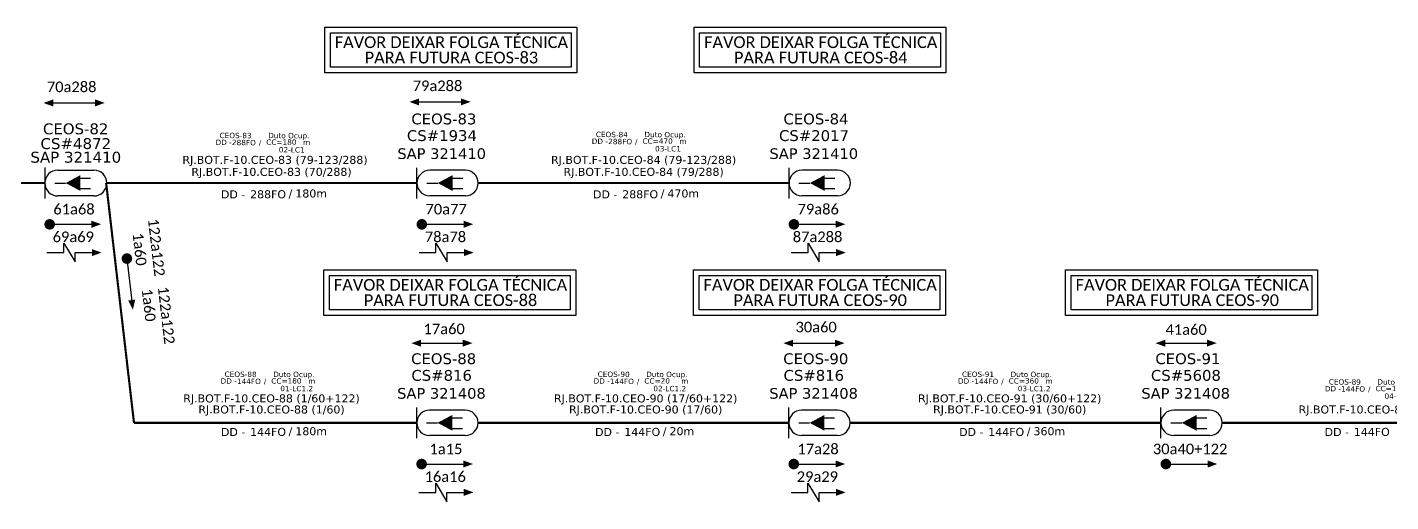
# Model space of a CAD drawing. Header units: metres. Extents: x 0 to 841, y 1 to 595.
# Drawn here: x 481 to 711.1, y 338.4 to 418.4 of the extents above; entities that cross this region are included whole.
import ezdxf
from ezdxf.enums import TextEntityAlignment as Align

# ---------------------------------------------------------------- set-up
doc = ezdxf.new("R2010")
doc.units = ezdxf.units.M
for name, color, linetype in [('20.4-CEOS', 1, 'Continuous'), ('20.5-CABO AÉREO', 1, 'Continuous'), ('20.5-CEO', 1, 'Continuous'), ('label_cabos', 7, 'Continuous'), ('SETA', 7, 'Continuous')]:
    doc.layers.add(name, color=color, linetype=linetype)
doc.layers.add('40.1-ETIQUETAS', color=1, linetype='Continuous', lineweight=20)
doc.styles.add('siredit', font='verdana.ttf')
doc.styles.get("Standard").update_dxf_attribs({"font": 'arial.ttf'})

# ---------------------------------------------------------------- blocks, each defined once
blk = doc.blocks.new('Inst CB DT OCUP CFOA-SM-DD-S-288-TS')
at = {"layer": 'label_cabos', "color": 0, "style": 'siredit'}
for tag, flags, p in [('ID_ATIVIDADE', 3, (1.31, 2.67)), ('FATOR', 1, (11.56, 2.55))]:
    blk.add_attdef(tag, text='', height=1, rotation=359.69, dxfattribs=dict(at, flags=flags)).set_placement(p, align=Align.MIDDLE_CENTER)
for tag, p in [('TIPO_CABO', (1.11, 0)), ('DESTINO_CABO', (3.13, 1.26)), ('CABO', (4.69, -0.05)), ('/', (7.71, -0.05)), ('LANCE', (10.41, 0.02)), ('TIPO_CABO', (13.11, 1.24)), ('UND', (16.46, 0)), ('FID', (13.65, -1.41))]:
    blk.add_attdef(tag, text='', height=1, rotation=359.69, dxfattribs=at).set_placement(p, align=Align.MIDDLE_CENTER)
blk.add_attdef('QTDE', (11.93, -0.45), '', height=1, rotation=359.69, dxfattribs=at)
blk = doc.blocks.new('Inst CB DT OCUP CFOA-SM-DD-S-144')
at = {"layer": 'label_cabos', "color": 0, "style": 'siredit'}
for tag, flags, p in [('ID_ATIVIDADE', 3, (1.31, 2.67)), ('FATOR', 1, (11.56, 2.55))]:
    blk.add_attdef(tag, text='', height=1, rotation=359.69, dxfattribs=dict(at, flags=flags)).set_placement(p, align=Align.MIDDLE_CENTER)
for tag, p in [('TIPO_CABO', (1.11, 0)), ('DESTINO_CABO', (3.13, 1.26)), ('CABO', (4.69, -0.05)), ('/', (7.71, -0.05)), ('LANCE', (10.41, 0.02)), ('TIPO_CABO', (13.11, 1.24)), ('UND', (16.46, 0)), ('FID', (13.65, -1.41))]:
    blk.add_attdef(tag, text='', height=1, rotation=359.69, dxfattribs=at).set_placement(p, align=Align.MIDDLE_CENTER)
blk.add_attdef('QTDE', (11.93, -0.45), '', height=1, rotation=359.69, dxfattribs=at)

msp = doc.modelspace()

# ---------------------------------------------------------------- linework, layer by layer
at = {"color": 3, "ltscale": 9e-07}
for points in [[(531.22, 418.37), (573.73, 418.37), (573.73, 410.71), (531.22, 410.71)], [(532.17, 417.43), (572.78, 417.43), (572.78, 411.65), (532.17, 411.65)], [(593.53, 418.37), (636.04, 418.37), (636.04, 410.71), (593.53, 410.71)], [(594.47, 417.43), (635.09, 417.43), (635.09, 411.65), (594.47, 411.65)], [(531.07, 377.46), (573.58, 377.46), (573.58, 369.8), (531.07, 369.8)], [(593.44, 377.46), (635.95, 377.46), (635.95, 369.8), (593.44, 369.8)], [(656.22, 377.46), (698.73, 377.46), (698.73, 369.8), (656.22, 369.8)], [(532.02, 376.52), (572.64, 376.52), (572.64, 370.75), (532.02, 370.75)], [(594.38, 376.52), (635, 376.52), (635, 370.75), (594.38, 370.75)], [(657.17, 376.52), (697.79, 376.52), (697.79, 370.75), (657.17, 370.75)]]:
    msp.add_lwpolyline(points, close=True, dxfattribs=at)
at = {"color": 0, "const_width": 0.891}
for points in [[(484.37, 385.15, 1), (485.26, 385.15, 1)], [(547.16, 385.15, 1), (548.05, 385.15, 1)], [(609.94, 385.15, 1), (610.83, 385.15, 1)], [(497.79, 379.82, 1), (497.89, 378.93, 1)], [(547.12, 344.73, 1), (548.01, 344.73, 1)], [(609.91, 344.73, 1), (610.8, 344.73, 1)], [(672.69, 344.73, 1), (673.58, 344.73, 1)]]:
    msp.add_lwpolyline(points, format="xyb", close=True, dxfattribs=at)
at = {"color": 0}
for points in [[(487.21, 380.38), (487.21, 381.96), (489.09, 378.81), (489.09, 380.38)], [(549.99, 380.38), (549.99, 381.96), (551.87, 378.81), (551.87, 380.38)], [(612.77, 380.38), (612.77, 381.96), (614.66, 378.81), (614.66, 380.38)], [(549.95, 339.96), (549.95, 341.53), (551.84, 338.38), (551.84, 339.96)], [(612.74, 339.95), (612.74, 341.53), (614.62, 338.38), (614.62, 339.95)]]:
    msp.add_lwpolyline(points, dxfattribs=at)
at = {"layer": '20.4-CEOS', "color": 7}
for p, q in [((554.97, 394.26), (548.93, 394.26)), ((617.76, 394.26), (611.71, 394.26)), ((554.97, 389.95), (548.93, 389.95)), ((617.76, 389.95), (611.71, 389.95)), ((554.94, 353.83), (548.9, 353.83)), ((617.72, 353.83), (611.68, 353.83)), ((554.94, 349.52), (548.9, 349.52)), ((617.72, 349.52), (611.68, 349.52))]:
    msp.add_line(p, q, dxfattribs=at)
at = {"layer": '20.4-CEOS', "color": 5}
for p, q in [((680.5, 353.83), (674.46, 353.83)), ((680.5, 349.52), (674.46, 349.52))]:
    msp.add_line(p, q, dxfattribs=at)
for points in [[(487.5, 392.11, 0, 2.66, 0), (489.99, 392.11, 2.66, 2.66, 0)], [(487.5, 392.11, 0, 2.66, 0), (489.99, 392.11, 2.66, 2.66, 0)], [(675.82, 351.68, 0, 2.66, 0), (678.31, 351.68, 2.66, 2.66, 0)], [(675.82, 351.68, 0, 2.66, 0), (678.31, 351.68, 2.66, 2.66, 0)]]:
    msp.add_lwpolyline(points, format="xyseb", dxfattribs=at)
at = {"layer": '20.4-CEOS', "color": 7}
for points in [[(546.78, 389.51), (546.78, 394.7)], [(609.56, 389.51), (609.56, 394.7)], [(548.45, 392.11), (550.28, 392.11)], [(548.45, 392.11), (550.28, 392.11)], [(552.67, 392.96), (554.5, 392.96)], [(552.67, 392.96), (554.5, 392.96)], [(552.67, 391.17), (554.5, 391.17)], [(552.67, 391.17), (554.5, 391.17)], [(611.23, 392.11), (613.07, 392.11)], [(611.23, 392.11), (613.07, 392.11)], [(615.45, 392.96), (617.28, 392.96)], [(615.45, 392.96), (617.28, 392.96)], [(615.45, 391.17), (617.28, 391.17)], [(615.45, 391.17), (617.28, 391.17)], [(546.74, 349.08), (546.74, 354.28)], [(609.53, 349.08), (609.53, 354.27)], [(552.63, 352.53), (554.47, 352.53)], [(552.63, 352.53), (554.47, 352.53)], [(615.42, 352.53), (617.25, 352.53)], [(615.42, 352.53), (617.25, 352.53)], [(548.41, 351.68), (550.25, 351.68)], [(548.41, 351.68), (550.25, 351.68)], [(552.63, 350.74), (554.47, 350.74)], [(552.63, 350.74), (554.47, 350.74)], [(611.2, 351.68), (613.03, 351.68)], [(611.2, 351.68), (613.03, 351.68)], [(615.42, 350.74), (617.25, 350.74)], [(615.42, 350.74), (617.25, 350.74)]]:
    msp.add_lwpolyline(points, dxfattribs=at)
for points in [[(550.28, 392.11, 0, 2.66, 0), (552.78, 392.11, 2.66, 2.66, 0)], [(550.28, 392.11, 0, 2.66, 0), (552.78, 392.11, 2.66, 2.66, 0)], [(613.07, 392.11, 0, 2.66, 0), (615.56, 392.11, 2.66, 2.66, 0)], [(613.07, 392.11, 0, 2.66, 0), (615.56, 392.11, 2.66, 2.66, 0)], [(550.25, 351.68, 0, 2.66, 0), (552.74, 351.68, 2.66, 2.66, 0)], [(550.25, 351.68, 0, 2.66, 0), (552.74, 351.68, 2.66, 2.66, 0)], [(613.03, 351.68, 0, 2.66, 0), (615.53, 351.68, 2.66, 2.66, 0)], [(613.03, 351.68, 0, 2.66, 0), (615.53, 351.68, 2.66, 2.66, 0)]]:
    msp.add_lwpolyline(points, format="xyseb", dxfattribs=at)
at = {"layer": '20.4-CEOS', "color": 5}
for points in [[(485.66, 392.11), (487.5, 392.11)], [(485.66, 392.11), (487.5, 392.11)], [(489.88, 392.96), (491.72, 392.96)], [(489.88, 392.96), (491.72, 392.96)], [(489.88, 391.17), (491.72, 391.17)], [(489.88, 391.17), (491.72, 391.17)], [(672.31, 349.08), (672.31, 354.27)], [(678.2, 352.53), (680.03, 352.53)], [(678.2, 352.53), (680.03, 352.53)], [(673.98, 351.68), (675.82, 351.68)], [(673.98, 351.68), (675.82, 351.68)], [(678.2, 350.74), (680.03, 350.74)], [(678.2, 350.74), (680.03, 350.74)]]:
    msp.add_lwpolyline(points, dxfattribs=at)
at = {"layer": '20.4-CEOS', "color": 7}
for centre, start, end in [((548.93, 392.11), 90, 270), ((554.97, 392.11), 270, 90), ((611.71, 392.11), 90, 270), ((617.76, 392.11), 270, 90), ((548.9, 351.68), 90, 270), ((554.94, 351.68), 270, 90), ((611.68, 351.68), 90, 270), ((617.72, 351.68), 270, 90)]:
    msp.add_arc(centre, 2.15, start, end, dxfattribs=at)
at = {"layer": '20.4-CEOS', "color": 5}
for centre, start, end in [((674.46, 351.68), 90, 270), ((680.5, 351.68), 270, 90)]:
    msp.add_arc(centre, 2.15, start, end, dxfattribs=at)
at = {"layer": '20.5-CABO AÉREO', "color": 7, "ltscale": 50, "const_width": 0.36}
for points in [[(431.56, 392.11), (483.99, 392.11)], [(682.66, 351.68), (731.55, 351.68)]]:
    msp.add_lwpolyline(points, dxfattribs=at)
at = {"layer": '20.5-CABO AÉREO', "color": 5, "ltscale": 50, "const_width": 0.36}
for points in [[(494.34, 392.11), (546.78, 392.11)], [(494.34, 392.11), (499.04, 351.68)], [(557.13, 392.11), (609.56, 392.11)], [(499.04, 351.68), (546.74, 351.68)], [(557.09, 351.68), (609.53, 351.68)], [(619.88, 351.68), (672.31, 351.68)]]:
    msp.add_lwpolyline(points, dxfattribs=at)
at = {"layer": '20.5-CEO', "color": 5}
for p, q in [((486.17, 394.28), (492.27, 394.28)), ((492.27, 389.93), (486.17, 389.93))]:
    msp.add_line(p, q, dxfattribs=at)
msp.add_lwpolyline([(483.99, 394.73), (483.99, 389.48)], dxfattribs=at)
for centre, start, end in [((486.17, 392.11), 90, 270), ((492.27, 392.11), 270, 90)]:
    msp.add_arc(centre, 2.18, start, end, dxfattribs=at)
at = {"layer": 'SETA', "color": 0}
for points in [[(485.41, 405.61), (493.07, 405.61)], [(547.15, 405.79), (554.81, 405.79)], [(484.82, 385.15), (492.48, 385.15)], [(547.6, 385.15), (555.26, 385.15)], [(610.39, 385.15), (618.05, 385.15)], [(484.36, 380.38), (487.21, 380.38)], [(489.09, 380.38), (491.93, 380.38)], [(547.14, 380.38), (549.99, 380.38)], [(551.87, 380.38), (554.72, 380.38)], [(609.93, 380.38), (612.77, 380.38)], [(614.66, 380.38), (617.5, 380.38)], [(497.84, 379.37), (498.72, 371.77)], [(547.47, 365.11), (555.13, 365.11)], [(610.25, 365.11), (617.91, 365.11)], [(673.04, 365.11), (680.7, 365.11)], [(547.57, 344.73), (555.23, 344.73)], [(610.35, 344.73), (618.01, 344.73)], [(673.13, 344.73), (680.79, 344.73)], [(547.11, 339.96), (549.95, 339.96)], [(551.84, 339.96), (554.68, 339.96)], [(609.89, 339.95), (612.74, 339.95)], [(614.62, 339.95), (617.47, 339.95)]]:
    msp.add_lwpolyline(points, dxfattribs=at)
for points in [[(485.41, 406.21), (483.78, 405.61), (485.41, 405.02)], [(492.46, 406.22), (494.09, 405.63), (492.46, 405.03)], [(547.15, 406.38), (545.52, 405.79), (547.15, 405.19)], [(554.19, 406.39), (555.83, 405.8), (554.19, 405.2)], [(491.86, 385.76), (493.5, 385.17), (491.86, 384.57)], [(554.65, 385.76), (556.28, 385.17), (554.65, 384.57)], [(617.43, 385.76), (619.06, 385.17), (617.43, 384.57)], [(491.93, 380.98), (493.57, 380.38), (491.93, 379.79)], [(554.72, 380.98), (556.35, 380.38), (554.72, 379.79)], [(617.5, 380.98), (619.13, 380.38), (617.5, 379.79)], [(499.25, 372.45), (498.85, 370.76), (498.07, 372.31)], [(547.47, 365.7), (545.84, 365.11), (547.47, 364.52)], [(554.51, 365.72), (556.15, 365.12), (554.51, 364.53)], [(610.25, 365.7), (608.62, 365.11), (610.25, 364.51)], [(617.3, 365.71), (618.93, 365.12), (617.3, 364.53)], [(673.04, 365.7), (671.4, 365.11), (673.04, 364.51)], [(680.08, 365.71), (681.71, 365.12), (680.08, 364.53)], [(554.61, 345.33), (556.24, 344.74), (554.61, 344.15)], [(617.4, 345.33), (619.03, 344.74), (617.4, 344.14)], [(680.18, 345.33), (681.81, 344.74), (680.18, 344.14)], [(554.68, 340.55), (556.32, 339.96), (554.68, 339.36)], [(617.47, 340.55), (619.1, 339.95), (617.47, 339.36)]]:
    msp.add_solid(points, dxfattribs=at)

# ---------------------------------------------------------------- block references
at = {"color": 6, "lineweight": 0}
ref = msp.add_blockref('Inst CB DT OCUP CFOA-SM-DD-S-144', (514.21, 358.73), dxfattribs=dict(at, xscale=0.8999999999999999, yscale=0.8999999999999999, zscale=0.8999999999999999))
ref.add_attrib('DESTINO_CABO', 'CEOS-88', dxfattribs={"layer": 'label_cabos', "color": 0, "height": 0.9, "rotation": 359.69, "style": 'siredit'}).set_placement((517.03, 359.87), align=Align.MIDDLE_CENTER)
ref.add_attrib('TIPO_CABO', 'Duto Ocup.', dxfattribs={"layer": 'label_cabos', "color": 0, "height": 0.9, "rotation": 359.69, "style": 'siredit'}).set_placement((526.01, 359.85), align=Align.MIDDLE_CENTER)
ref.add_attrib('/', '/', dxfattribs={"layer": 'label_cabos', "color": 0, "height": 0.9, "rotation": 359.69, "style": 'siredit'}).set_placement((521.15, 358.68), align=Align.MIDDLE_CENTER)
ref.add_attrib('FID', '01-LC1.2', dxfattribs={"layer": 'label_cabos', "color": 0, "height": 0.9, "rotation": 359.69, "style": 'siredit'}).set_placement((526.49, 357.46), align=Align.MIDDLE_CENTER)
ref.add_attrib('LANCE', 'CC=', dxfattribs={"layer": 'label_cabos', "color": 0, "height": 0.9, "rotation": 359.69, "style": 'siredit'}).set_placement((523.58, 358.75), align=Align.MIDDLE_CENTER)
ref.add_attrib('UND', 'm', dxfattribs={"layer": 'label_cabos', "color": 0, "height": 0.9, "rotation": 359.69, "style": 'siredit'}).set_placement((529.03, 358.73), align=Align.MIDDLE_CENTER)
ref.add_attrib('CABO', '144FO', dxfattribs={"layer": 'label_cabos', "color": 0, "height": 0.9, "rotation": 359.69, "style": 'siredit'}).set_placement((518.43, 358.68), align=Align.MIDDLE_CENTER)
ref.add_attrib('TIPO_CABO', 'DD - ', dxfattribs={"layer": 'label_cabos', "color": 0, "height": 0.9, "rotation": 359.69, "style": 'siredit'}).set_placement((515.21, 358.73), align=Align.MIDDLE_CENTER)
ref.add_attrib('QTDE', '180', (524.95, 358.32), dxfattribs={"layer": 'label_cabos', "color": 0, "height": 0.9, "rotation": 359.69, "style": 'siredit'})
ref = msp.add_blockref('Inst CB DT OCUP CFOA-SM-DD-S-144', (577.15, 358.73), dxfattribs=dict(at, xscale=0.8999999999999999, yscale=0.8999999999999999, zscale=0.8999999999999999))
ref.add_attrib('DESTINO_CABO', 'CEOS-90', dxfattribs={"layer": 'label_cabos', "color": 0, "height": 0.9, "rotation": 359.69, "style": 'siredit'}).set_placement((579.97, 359.87), align=Align.MIDDLE_CENTER)
ref.add_attrib('TIPO_CABO', 'Duto Ocup.', dxfattribs={"layer": 'label_cabos', "color": 0, "height": 0.9, "rotation": 359.69, "style": 'siredit'}).set_placement((588.95, 359.85), align=Align.MIDDLE_CENTER)
ref.add_attrib('/', '/', dxfattribs={"layer": 'label_cabos', "color": 0, "height": 0.9, "rotation": 359.69, "style": 'siredit'}).set_placement((584.09, 358.68), align=Align.MIDDLE_CENTER)
ref.add_attrib('FID', '02-LC1.2', dxfattribs={"layer": 'label_cabos', "color": 0, "height": 0.9, "rotation": 359.69, "style": 'siredit'}).set_placement((589.43, 357.46), align=Align.MIDDLE_CENTER)
ref.add_attrib('LANCE', 'CC=', dxfattribs={"layer": 'label_cabos', "color": 0, "height": 0.9, "rotation": 359.69, "style": 'siredit'}).set_placement((586.52, 358.75), align=Align.MIDDLE_CENTER)
ref.add_attrib('UND', 'm', dxfattribs={"layer": 'label_cabos', "color": 0, "height": 0.9, "rotation": 359.69, "style": 'siredit'}).set_placement((591.97, 358.73), align=Align.MIDDLE_CENTER)
ref.add_attrib('CABO', '144FO', dxfattribs={"layer": 'label_cabos', "color": 0, "height": 0.9, "rotation": 359.69, "style": 'siredit'}).set_placement((581.37, 358.68), align=Align.MIDDLE_CENTER)
ref.add_attrib('TIPO_CABO', 'DD - ', dxfattribs={"layer": 'label_cabos', "color": 0, "height": 0.9, "rotation": 359.69, "style": 'siredit'}).set_placement((578.15, 358.73), align=Align.MIDDLE_CENTER)
ref.add_attrib('QTDE', '20', (587.89, 358.32), dxfattribs={"layer": 'label_cabos', "color": 0, "height": 0.9, "rotation": 359.69, "style": 'siredit'})
ref = msp.add_blockref('Inst CB DT OCUP CFOA-SM-DD-S-144', (638.62, 358.73), dxfattribs=dict(at, xscale=0.8999999999999999, yscale=0.8999999999999999, zscale=0.8999999999999999))
ref.add_attrib('DESTINO_CABO', 'CEOS-91', dxfattribs={"layer": 'label_cabos', "color": 0, "height": 0.9, "rotation": 359.69, "style": 'siredit'}).set_placement((641.44, 359.87), align=Align.MIDDLE_CENTER)
ref.add_attrib('TIPO_CABO', 'Duto Ocup.', dxfattribs={"layer": 'label_cabos', "color": 0, "height": 0.9, "rotation": 359.69, "style": 'siredit'}).set_placement((650.42, 359.85), align=Align.MIDDLE_CENTER)
ref.add_attrib('/', '/', dxfattribs={"layer": 'label_cabos', "color": 0, "height": 0.9, "rotation": 359.69, "style": 'siredit'}).set_placement((645.57, 358.68), align=Align.MIDDLE_CENTER)
ref.add_attrib('FID', '03-LC1.2', dxfattribs={"layer": 'label_cabos', "color": 0, "height": 0.9, "rotation": 359.69, "style": 'siredit'}).set_placement((650.91, 357.46), align=Align.MIDDLE_CENTER)
ref.add_attrib('LANCE', 'CC=', dxfattribs={"layer": 'label_cabos', "color": 0, "height": 0.9, "rotation": 359.69, "style": 'siredit'}).set_placement((647.99, 358.75), align=Align.MIDDLE_CENTER)
ref.add_attrib('UND', 'm', dxfattribs={"layer": 'label_cabos', "color": 0, "height": 0.9, "rotation": 359.69, "style": 'siredit'}).set_placement((653.44, 358.73), align=Align.MIDDLE_CENTER)
ref.add_attrib('CABO', '144FO', dxfattribs={"layer": 'label_cabos', "color": 0, "height": 0.9, "rotation": 359.69, "style": 'siredit'}).set_placement((642.84, 358.68), align=Align.MIDDLE_CENTER)
ref.add_attrib('TIPO_CABO', 'DD - ', dxfattribs={"layer": 'label_cabos', "color": 0, "height": 0.9, "rotation": 359.69, "style": 'siredit'}).set_placement((639.62, 358.73), align=Align.MIDDLE_CENTER)
ref.add_attrib('QTDE', '360', (649.36, 358.32), dxfattribs={"layer": 'label_cabos', "color": 0, "height": 0.9, "rotation": 359.69, "style": 'siredit'})
ref = msp.add_blockref('Inst CB DT OCUP CFOA-SM-DD-S-144', (700.52, 357.44), dxfattribs=dict(at, xscale=0.8999999999999999, yscale=0.8999999999999999, zscale=0.8999999999999999))
ref.add_attrib('DESTINO_CABO', 'CEOS-89', dxfattribs={"layer": 'label_cabos', "color": 0, "height": 0.9, "rotation": 359.69, "style": 'siredit'}).set_placement((703.33, 358.58), align=Align.MIDDLE_CENTER)
ref.add_attrib('TIPO_CABO', 'Duto Ocup.', dxfattribs={"layer": 'label_cabos', "color": 0, "height": 0.9, "rotation": 359.69, "style": 'siredit'}).set_placement((712.31, 358.56), align=Align.MIDDLE_CENTER)
ref.add_attrib('/', '/', dxfattribs={"layer": 'label_cabos', "color": 0, "height": 0.9, "rotation": 359.69, "style": 'siredit'}).set_placement((707.46, 357.4), align=Align.MIDDLE_CENTER)
ref.add_attrib('FID', '04-LC1.2', dxfattribs={"layer": 'label_cabos', "color": 0, "height": 0.9, "rotation": 359.69, "style": 'siredit'}).set_placement((712.8, 356.17), align=Align.MIDDLE_CENTER)
ref.add_attrib('LANCE', 'CC=', dxfattribs={"layer": 'label_cabos', "color": 0, "height": 0.9, "rotation": 359.69, "style": 'siredit'}).set_placement((709.88, 357.46), align=Align.MIDDLE_CENTER)
ref.add_attrib('UND', 'm', dxfattribs={"layer": 'label_cabos', "color": 0, "height": 0.9, "rotation": 359.69, "style": 'siredit'}).set_placement((715.33, 357.44), align=Align.MIDDLE_CENTER)
ref.add_attrib('CABO', '144FO', dxfattribs={"layer": 'label_cabos', "color": 0, "height": 0.9, "rotation": 359.69, "style": 'siredit'}).set_placement((704.73, 357.4), align=Align.MIDDLE_CENTER)
ref.add_attrib('TIPO_CABO', 'DD - ', dxfattribs={"layer": 'label_cabos', "color": 0, "height": 0.9, "rotation": 359.69, "style": 'siredit'}).set_placement((701.52, 357.44), align=Align.MIDDLE_CENTER)
ref.add_attrib('QTDE', '110', (711.25, 357.03), dxfattribs={"layer": 'label_cabos', "color": 0, "height": 0.9, "rotation": 359.69, "style": 'siredit'})
at = {"layer": 'label_cabos', "color": 6, "lineweight": 0}
ref = msp.add_blockref('Inst CB DT OCUP CFOA-SM-DD-S-288-TS', (513.36, 398.99), dxfattribs=dict(at, xscale=0.8999999999999999, yscale=0.8999999999999999, zscale=0.8999999999999999))
ref.add_attrib('DESTINO_CABO', 'CEOS-83', dxfattribs={"color": 0, "height": 0.9, "rotation": 359.69, "style": 'siredit'}).set_placement((516.18, 400.13), align=Align.MIDDLE_CENTER)
ref.add_attrib('TIPO_CABO', 'Duto Ocup.', dxfattribs={"color": 0, "height": 0.9, "rotation": 359.69, "style": 'siredit'}).set_placement((525.16, 400.11), align=Align.MIDDLE_CENTER)
ref.add_attrib('/', '/', dxfattribs={"color": 0, "height": 0.9, "rotation": 359.69, "style": 'siredit'}).set_placement((520.31, 398.94), align=Align.MIDDLE_CENTER)
ref.add_attrib('FID', '02-LC1', dxfattribs={"color": 0, "height": 0.9, "rotation": 359.69, "style": 'siredit'}).set_placement((525.65, 397.72), align=Align.MIDDLE_CENTER)
ref.add_attrib('LANCE', 'CC=', dxfattribs={"color": 0, "height": 0.9, "rotation": 359.69, "style": 'siredit'}).set_placement((522.73, 399.01), align=Align.MIDDLE_CENTER)
ref.add_attrib('UND', 'm', dxfattribs={"color": 0, "height": 0.9, "rotation": 359.69, "style": 'siredit'}).set_placement((528.18, 398.99), align=Align.MIDDLE_CENTER)
ref.add_attrib('CABO', '288FO', dxfattribs={"color": 0, "height": 0.9, "rotation": 359.69, "style": 'siredit'}).set_placement((517.58, 398.94), align=Align.MIDDLE_CENTER)
ref.add_attrib('TIPO_CABO', 'DD - ', dxfattribs={"color": 0, "height": 0.9, "rotation": 359.69, "style": 'siredit'}).set_placement((514.36, 398.98), align=Align.MIDDLE_CENTER)
ref.add_attrib('QTDE', '180', (524.1, 398.58), dxfattribs={"color": 0, "height": 0.9, "rotation": 359.69, "style": 'siredit'})
ref = msp.add_blockref('Inst CB DT OCUP CFOA-SM-DD-S-288-TS', (576.84, 399.16), dxfattribs=dict(at, xscale=0.8999999999999999, yscale=0.8999999999999999, zscale=0.8999999999999999))
ref.add_attrib('DESTINO_CABO', 'CEOS-84', dxfattribs={"color": 0, "height": 0.9, "rotation": 359.69, "style": 'siredit'}).set_placement((579.66, 400.3), align=Align.MIDDLE_CENTER)
ref.add_attrib('TIPO_CABO', 'Duto Ocup.', dxfattribs={"color": 0, "height": 0.9, "rotation": 359.69, "style": 'siredit'}).set_placement((588.64, 400.28), align=Align.MIDDLE_CENTER)
ref.add_attrib('/', '/', dxfattribs={"color": 0, "height": 0.9, "rotation": 359.69, "style": 'siredit'}).set_placement((583.79, 399.11), align=Align.MIDDLE_CENTER)
ref.add_attrib('FID', '03-LC1', dxfattribs={"color": 0, "height": 0.9, "rotation": 359.69, "style": 'siredit'}).set_placement((589.13, 397.89), align=Align.MIDDLE_CENTER)
ref.add_attrib('LANCE', 'CC=', dxfattribs={"color": 0, "height": 0.9, "rotation": 359.69, "style": 'siredit'}).set_placement((586.21, 399.18), align=Align.MIDDLE_CENTER)
ref.add_attrib('UND', 'm', dxfattribs={"color": 0, "height": 0.9, "rotation": 359.69, "style": 'siredit'}).set_placement((591.66, 399.16), align=Align.MIDDLE_CENTER)
ref.add_attrib('CABO', '288FO', dxfattribs={"color": 0, "height": 0.9, "rotation": 359.69, "style": 'siredit'}).set_placement((581.06, 399.11), align=Align.MIDDLE_CENTER)
ref.add_attrib('TIPO_CABO', 'DD - ', dxfattribs={"color": 0, "height": 0.9, "rotation": 359.69, "style": 'siredit'}).set_placement((577.84, 399.16), align=Align.MIDDLE_CENTER)
ref.add_attrib('QTDE', '470', (587.58, 398.75), dxfattribs={"color": 0, "height": 0.9, "rotation": 359.69, "style": 'siredit'})

# ---------------------------------------------------------------- texts
at = {"color": 0, "attachment_point": 5}
for s, insert, char_height, width in [('{\\fCalibri|b0|i0|c0|p34;FAVOR DEIXAR FOLGA TÉCNICA}', (552.59, 415.85), 1.98, 42.1835), ('{\\fCalibri|b0|i0|c0|p34;FAVOR DEIXAR FOLGA TÉCNICA}', (614.9, 415.85), 1.98, 42.1835), ('{\\fCalibri|b0|i0|c0|p34;PARA FUTURA CEOS-83}', (552.59, 413.26), 1.98, 42.1835), ('{\\fCalibri|b0|i0|c0|p34;PARA FUTURA CEOS-84}', (614.9, 413.26), 1.98, 42.1835), ('{\\fCalibri|b0|i0|c0|p34;\\C7;79a288}', (550.25, 408.49), 1.782, 22.5947), ('{\\fCalibri|b0|i0|c0|p34;\\C7;70a288}', (488.52, 408.32), 1.782, 22.5947), ('{\\fCalibri|b0|i0|c0|p34;\\C7;61a68}', (488.92, 387.7), 1.782, 22.5947), ('{\\fCalibri|b0|i0|c0|p34;\\C7;70a77}', (551.7, 387.7), 1.782, 22.5947), ('{\\fCalibri|b0|i0|c0|p34;\\C7;79a86}', (614.48, 387.7), 1.782, 22.5947), ('{\\fCalibri|b0|i0|c0|p34;\\C7;69a69}', (488.8, 383.03), 1.782, 22.5947), ('{\\fCalibri|b0|i0|c0|p34;\\C7;78a78}', (551.59, 383.03), 1.782, 22.5947), ('{\\fCalibri|b0|i0|c0|p34;\\C7;87a288}', (614.37, 383.03), 1.782, 22.5947), ('{\\fCalibri|b0|i0|c0|p34;FAVOR DEIXAR FOLGA TÉCNICA}', (552.44, 374.94), 1.98, 42.1835), ('{\\fCalibri|b0|i0|c0|p34;FAVOR DEIXAR FOLGA TÉCNICA}', (614.81, 374.94), 1.98, 42.1835), ('{\\fCalibri|b0|i0|c0|p34;FAVOR DEIXAR FOLGA TÉCNICA}', (677.59, 374.94), 1.98, 42.1835), ('{\\fCalibri|b0|i0|c0|p34;PARA FUTURA CEOS-88}', (552.44, 372.35), 1.98, 42.1835), ('{\\fCalibri|b0|i0|c0|p34;PARA FUTURA CEOS-90}', (614.81, 372.35), 1.98, 42.1835), ('{\\fCalibri|b0|i0|c0|p34;PARA FUTURA CEOS-90}', (677.59, 372.35), 1.98, 42.1835), ('{\\fCalibri|b0|i0|c0|p34;17a60}', (551.37, 367.51), 1.782, 22.5947), ('{\\fCalibri|b0|i0|c0|p34;30a60}', (614.13, 367.82), 1.782, 22.5947), ('{\\fCalibri|b0|i0|c0|p34;\\C7;41a60}', (676.55, 367.4), 1.782, 22.5947), ('{\\fCalibri|b0|i0|c0|p34;\\C7;1a15}', (551.67, 347.27), 1.782, 22.5947), ('{\\fCalibri|b0|i0|c0|p34;\\C7;17a28}', (614.45, 347.27), 1.782, 22.5947), ('\\C7;\\fCalibri|b0|i0|c0|p34;30a40\\C1;+122', (677.23, 347.27), 1.782, 22.5947), ('{\\fCalibri|b0|i0|c0|p34;\\C7;16a16}', (551.55, 342.6), 1.782, 22.5947), ('{\\fCalibri|b0|i0|c0|p34;\\C7;29a29}', (614.34, 342.6), 1.782, 22.5947)]:
    msp.add_mtext(s, dxfattribs=dict(at, insert=insert, char_height=char_height, width=width))
at = {"color": 0, "char_height": 1.782, "width": 22.5947, "attachment_point": 5, "rotation": 276.5938}
for s, insert in [('\\C1;\\fCalibri|b0|i0|c0|p34;122a122', (502.82, 381.25)), ('{\\fCalibri|b0|i0|c0|p34;\\C7;1a60}', (499.99, 380.95)), ('{\\fCalibri|b0|i0|c0|p34;\\C7;1a60}', (501.53, 371.53))]:
    msp.add_mtext(s, dxfattribs=dict(at, insert=insert))
at = {"color": 1, "insert": (504.49, 369.81), "char_height": 1.782, "width": 22.5947, "attachment_point": 5, "rotation": 276.5938}
msp.add_mtext('\\fCalibri|b0|i0|c0|p34;122a122', dxfattribs=at)
at = {"layer": '20.4-CEOS', "color": 0, "style": 'siredit'}
for s, height, p in [('CEOS-83', 1.825, (551.32, 402.92)), ('CEOS-84', 1.825, (614.1, 402.92)), ('CS#1934', 1.825, (550.99, 400.11)), ('CS#2017', 1.825, (613.77, 400.11)), ('SAP 321410', 1.8, (550.95, 397.07)), ('CEOS-88', 1.825, (551.28, 362.49)), ('CEOS-90', 1.825, (614.07, 362.49)), ('CS#816', 1.825, (550.95, 359.68)), ('CS#816', 1.825, (613.74, 359.68)), ('SAP 321408', 1.8, (550.91, 356.65)), ('SAP 321408', 1.8, (613.7, 356.65))]:
    msp.add_text(s, height=height, dxfattribs=at).set_placement(p, align=Align.MIDDLE_CENTER)
at = {"layer": '20.4-CEOS', "color": 5, "style": 'siredit'}
msp.add_text('CEOS-82', height=1.836, dxfattribs=at).set_placement((489.2, 402.17), align=Align.TOP_CENTER)
at = {"layer": '20.4-CEOS', "color": 7, "style": 'siredit'}
msp.add_text('SAP 321410', height=1.8, dxfattribs=at).set_placement((613.73, 397.07), align=Align.MIDDLE_CENTER)
at = {"layer": '20.4-CEOS', "color": 5, "style": 'siredit'}
for s, height, p in [('CEOS-91', 1.825, (676.85, 362.49)), ('CS#5608', 1.825, (676.52, 359.68)), ('SAP 321408', 1.8, (676.48, 356.65))]:
    msp.add_text(s, height=height, dxfattribs=at).set_placement(p, align=Align.MIDDLE_CENTER)
at = {"layer": '20.5-CEO', "color": 5, "style": 'siredit'}
for s, p in [('CS#4872', (489.22, 399.68)), ('SAP 321410', (489.22, 397.39))]:
    msp.add_text(s, height=1.843, dxfattribs=at).set_placement(p, align=Align.TOP_CENTER)
at = {"layer": '40.1-ETIQUETAS', "color": 0, "style": 'siredit'}
for s, p in [('RJ.BOT.F-10.CEO-83 (79-123/288)', (522.83, 396.02)), ('RJ.BOT.F-10.CEO-84 (79-123/288)', (585.02, 396.02)), ('RJ.BOT.F-10.CEO-88 (1/60)', (522.24, 353.93)), ('RJ.BOT.F-10.CEO-90 (17/60)', (585.37, 353.93)), ('RJ.BOT.F-10.CEO-91 (30/60)', (646.79, 353.93))]:
    msp.add_text(s, height=1.35, dxfattribs=at).set_placement(p, align=Align.MIDDLE_CENTER)
at = {"layer": '40.1-ETIQUETAS', "color": 3, "style": 'siredit'}
for s, p in [('RJ.BOT.F-10.CEO-83 (70/288)', (522.24, 394)), ('RJ.BOT.F-10.CEO-84 (79/288)', (585.02, 394))]:
    msp.add_text(s, height=1.35, dxfattribs=at).set_placement(p, align=Align.MIDDLE_CENTER)
at = {"layer": '40.1-ETIQUETAS', "color": 0, "style": 'siredit'}
for s, p in [('DD - ', (518.4, 390.2)), ('288FO', (524.69, 390.22)), ('/', (525.75, 390.35)), ('DD - ', (581.18, 390.2)), ('288FO', (587.47, 390.22)), ('/', (588.53, 390.35)), ('DD - ', (518.4, 350.13)), ('144FO', (524.69, 350.15)), ('/', (525.75, 350.27)), ('DD - ', (581.53, 350.13)), ('144FO', (587.82, 350.15)), ('/', (588.88, 350.27)), ('DD - ', (642.95, 350.13)), ('144FO', (649.23, 350.15)), ('/', (650.3, 350.27))]:
    msp.add_text(s, height=1.35, dxfattribs=at).set_placement(p, align=Align.MIDDLE_RIGHT)
for s, p in [('180m', (526.26, 390.35)), ('470m', (589.04, 390.35)), ('180m', (526.26, 350.27)), ('20m', (589.39, 350.27)), ('360m', (650.8, 350.27))]:
    msp.add_text(s, height=1.35, dxfattribs=at).set_placement(p, align=Align.MIDDLE_LEFT)
at = {"layer": '40.1-ETIQUETAS', "color": 1, "style": 'siredit'}
for s, p in [('RJ.BOT.F-10.CEO-88 (1/60+122)', (522.24, 355.8)), ('RJ.BOT.F-10.CEO-90 (17/60+122)', (585.37, 355.8)), ('RJ.BOT.F-10.CEO-91 (30/60+122)', (646.79, 355.8))]:
    msp.add_text(s, height=1.35, dxfattribs=at).set_placement(p, align=Align.MIDDLE_CENTER)
at = {"layer": '40.1-ETIQUETAS', "color": 7, "style": 'siredit'}
msp.add_text('RJ.BOT.F-10.CEO-89 (41/60)', height=1.35, dxfattribs=at).set_placement((708.46, 353.93), align=Align.MIDDLE_CENTER)
for s, p in [('DD - ', (704.62, 350.13)), ('144FO', (710.91, 350.15))]:
    msp.add_text(s, height=1.35, dxfattribs=at).set_placement(p, align=Align.MIDDLE_RIGHT)

doc.saveas('drawing.dxf')
